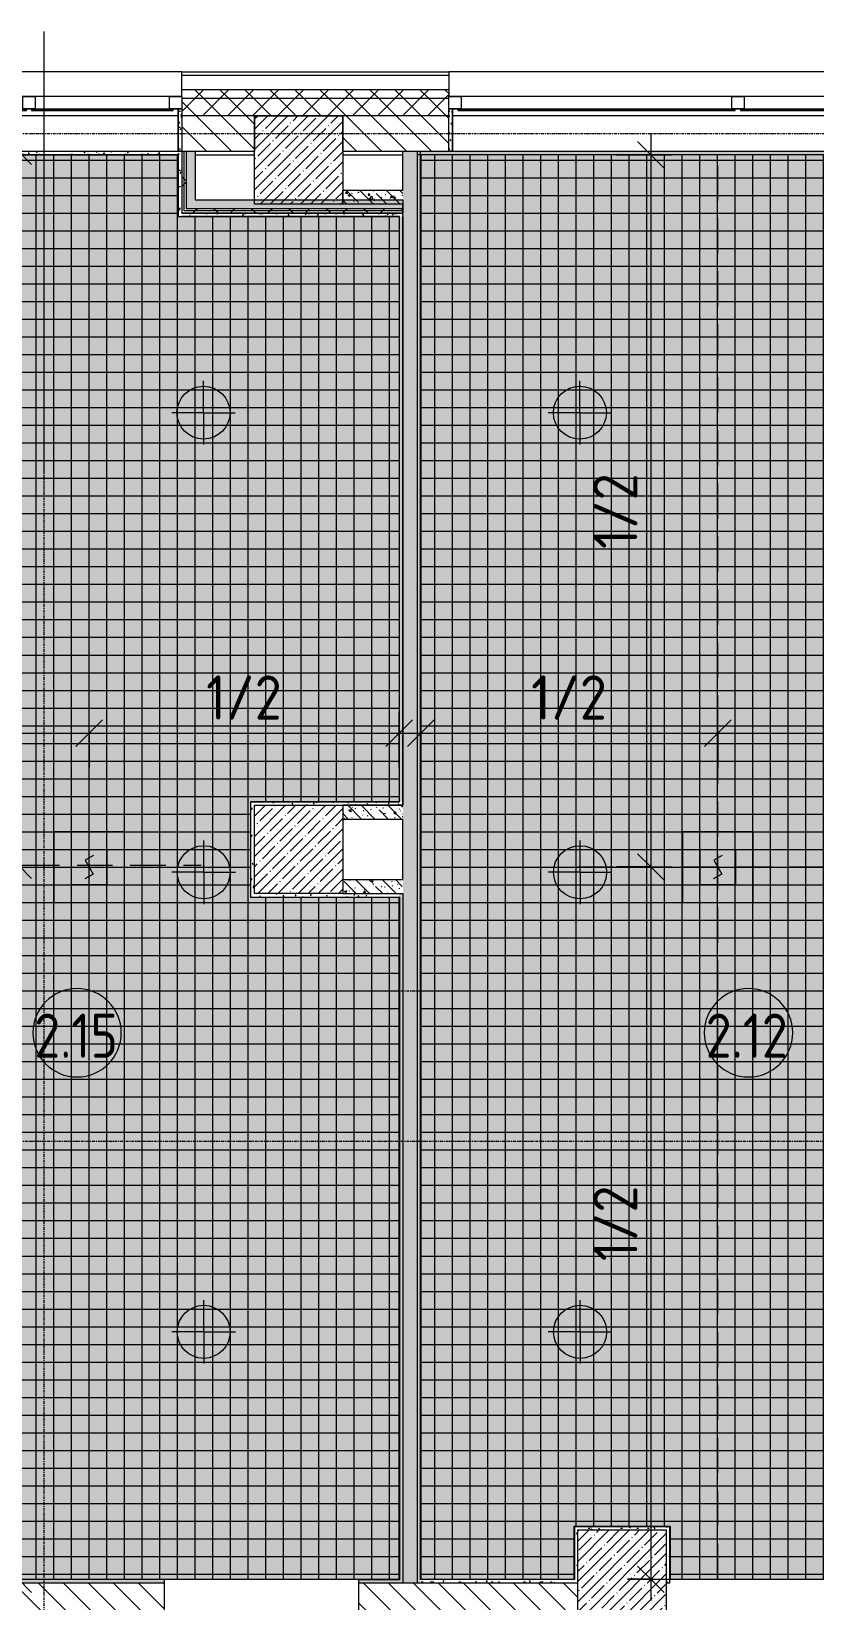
# Model space of a CAD drawing. Header units: millimetres. Extents: x 34897 to 231692, y -8553 to 29000.
# Drawn here: x 75488 to 79919, y 18701 to 27578 of the extents above; entities that cross this region are included whole.
import ezdxf

# ---------------------------------------------------------------- set-up
doc = ezdxf.new("R2010")
doc.units = ezdxf.units.MM
doc.linetypes.add('ADSK_Штрих_ш2 п1', pattern=[300, 200, -100])
doc.linetypes.add('Осевая', pattern=[31.75, 6.35, -4.7625, 15.875, -4.7625])
for name, color, linetype, lineweight in [('A-ANNO-DIMS', 7, 'Continuous', 9), ('A-ANNO-DIMS-100', 7, 'Continuous', 9), ('A-AREA-IDEN', 7, 'Continuous', 9), ('A-CLNG-PATT', 7, 'Continuous', 9), ('A-DETL', 7, 'Continuous', 9), ('A-DETL-1', 7, 'ADSK_Штрих_ш2 п1', 9), ('A-GLAZ', 7, 'Continuous', 9), ('A-GLAZ-1', 7, 'Continuous', 13), ('A-WALL', 7, 'Continuous', 9), ('I-WALL', 7, 'Continuous', 9), ('S-COLS', 7, 'Continuous', 9), ('Оси', 7, 'Continuous', 9), ('Оси-2', 7, 'Осевая', 9)]:
    doc.layers.add(name, color=color, linetype=linetype, lineweight=lineweight)
for name, color, linetype, lineweight, true_color in [('A-ANNO-NOTE', 1, 'Continuous', 9, 0xff0000), ('A-CLNG-1', 7, 'Continuous', 9, 0xeaeaea), ('A-WALL-1', 7, 'Continuous', 9, 0x3c3c3c), ('A-WALL-2', 7, 'Continuous', 9, 0x535353), ('A-WALL-FNSH-1', 7, 'Continuous', 9, 0x3c3c3c), ('I-WALL-1', 7, 'Continuous', 9, 0x535353), ('S-COLS-1', 9, 'Continuous', 9, 0x808080), ('S-COLS-2', 7, 'Continuous', 9, 0x3c3c3c)]:
    doc.layers.add(name, color=color, linetype=linetype, lineweight=lineweight, true_color=true_color)
doc.layers.add('A-CLNG-PATT-1', color=7, linetype='Continuous', lineweight=9, transparency=1)
doc.styles.add('GOST Common', font='GOST_Common.ttf', dxfattribs={"width": 0.9, "height": 250})
doc.styles.add('ISOCPEUR', font='isocpeur.ttf', dxfattribs={"width": 0.9, "height": 250})
doc.dimstyles.new('ISO-2_5_0_9К_БОЛЬШОЙ', dxfattribs={"dimscale": 304.8, "dimtxt": 248.995294, "dimasz": 0.492126, "dimexe": 0.393701, "dimexo": 0.984252, "dimgap": 0, "dimtad": 1, "dimdec": 0, "dimrnd": 10, "dimzin": 0, "dimdsep": 46, "dimtxsty": 'ISOCPEUR', "dimblk1": 'OBLIQUE', "dimblk2": 'OBLIQUE', "dimsah": 1, "dimcen": 0.09, "dimdle": 0.393701, "dimazin": 0, "dimtfac": 1, "dimtdec": 4, "dimtix": 1, "dimtmove": 0, "dimatfit": 3, "dimfxl": 1, "dimtvp": 1, "dimtolj": 1, "dimtzin": 0, "dimarcsym": 2})
pattern_1 = [(135, (0, 0), (-70.71068, -70.71068), [])]
pattern_2 = [(135, (0, 0), (-75.43415, -75.43415), [106.68, -17.78, 3.556, -17.78]), (135, (0, 75.39), (-75.43415, -75.43415), []), (50, (0, 0), (127.52922, -11.15758), [13.335, -146.685]), (355, (0, 0), (-24.66966, 133.74002), [10.668, -117.348]), (100.451, (10.63, -0.93), (102.85973, 122.58178), [11.333, -124.663]), (46.184, (0, 35.56), (189.75516, -29.43036), [20.002, -220.027]), (96.636, (15.81, 33.1), (166.1822, 173.1996), [17, -186.995]), (351.184, (0, 35.56), (166.18393, 173.19757), [16.002, -176.022]), (21, (17.78, 26.67), (106.13027, -71.58603), [13.335, -146.685]), (326, (17.78, 26.67), (43.26188, 128.93175), [10.668, -117.348]), (71.451, (26.62, 20.7), (149.39198, 57.34505), [11.333, -124.663]), (37.5, (0, 0), (2.162228, 59.188357), [3.353, -112.573, 3.353, -115.773, -117.792]), (37.5, (0, 0), (2.162228, 59.188357), [-235.052, 3.353, -114.44]), (7.5, (0, 0), (46.773857, 70.12615), [3.353, -64.567, 3.353, -109.906, -44.894]), (7.5, (0, 0), (46.773857, 70.12615), [-181.178, 3.353, -41.542]), (327.5, (-39.65, 0), (94.91367, -4.010093), [3.353, -41.097, 3.353, -135.331, -184.023]), (327.5, (-39.65, 0), (94.91367, -4.010093), [-183.134, 3.353, -180.67]), (317.5, (-57.43, 0), (103.69057, 17.79882), [3.353, -54.432, 3.353, -88.748, -130.683]), (317.5, (-57.43, 0), (103.69057, 17.79882), [-149.885, 3.353, -127.33])]
pattern_3 = [(45, (0, 0), (-70.71068, 70.71068), []), (135, (0, 0), (-70.71068, -70.71068), [])]
pattern_4 = [(0, (0, 0), (121.92, 30.48), [10.058, -81.382, 10.058, -81.382, -487.68]), (0, (0, 0), (121.92, 30.48), [-182.88, 10.058, -172.822, 10.058, -81.382, -213.36]), (0, (0, 0), (121.92, 30.48), [-457.2, 10.058, -50.902, 10.058, -142.342]), (120, (45.72, 15.24), (-87.356454, 90.345817), [10.058, -81.382, 10.058, -81.382, -487.68]), (120, (45.72, 15.24), (-87.356454, 90.345817), [-182.88, 10.058, -172.822, 10.058, -81.382, -213.36]), (120, (45.72, 15.24), (-87.356454, 90.345817), [-457.2, 10.058, -50.902, 10.058, -142.342]), (240, (60.96, 76.2), (-34.563546, -120.825817), [10.058, -81.382, 10.058, -81.382, -487.68]), (240, (60.96, 76.2), (-34.563546, -120.825817), [-182.88, 10.058, -172.822, 10.058, -81.382, -213.36]), (240, (60.96, 76.2), (-34.563546, -120.825817), [-457.2, 10.058, -50.902, 10.058, -142.342])]
pattern_5 = [(45, (0, 0), (-106.06602, 106.06602), []), (135, (0, 0), (-106.06602, -106.06602), [])]

# ---------------------------------------------------------------- blocks, each defined once
blk = doc.blocks.new('BSC_Колонна _Прямоугольная - 500х500-V21-Сводный план потолков 2 этажа в осях 12-23')
at = {"layer": 'S-COLS-1'}
h = blk.add_hatch(dxfattribs=at)
h.set_pattern_fill('FP_31', color=256, style=0, pattern_type=2)
h.set_pattern_definition([(45, (-77000, -22950), (-57.02463, 57.02463), []), (45, (-76942.975, -22950), (-57.02463, 57.02463), [100.806, -20.161, 3.353, -16.808])])
h.paths.add_polyline_path([(-250, -250), (250, -250), (250, 250), (-250, 250)])
at = {"layer": 'S-COLS-2'}
for p, q in [((-250, 250), (250, 250)), ((-250, -250), (-250, 250)), ((250, 250), (250, -250)), ((250, -250), (-250, -250))]:
    blk.add_line(p, q, dxfattribs=at)
blk = doc.blocks.new('120_Окно_СКБ_2Ст - 120_Окно_СКБ_2Ст 2500х2500 _мал створка справа_-23206729-Сводный план потолков 2 этажа в осях 12-23')
at = {"layer": 'A-GLAZ'}
for p, q in [((1250, -5), (-1250, -5)), ((-1250, -75), (1250, -75))]:
    blk.add_line(p, q, dxfattribs=at)
at = {"layer": 'A-GLAZ-1'}
for p, q in [((-1250, -75), (-1250, -5)), ((-1250, -5), (-1180, -5)), ((-1180, -75), (-1250, -75)), ((-1200, -75), (-1200, -85)), ((-1200, -85), (370, -85)), ((370, -85), (-1200, -85)), ((-1180, -5), (-1180, -75)), ((-1130, -85), (-1130, -75)), ((300, -85), (300, -75)), ((350, -75), (350, -5)), ((350, -5), (420, -5)), ((420, -75), (350, -75)), ((370, -85), (370, -75)), ((400, -75), (400, -85)), ((400, -85), (1200, -85)), ((1200, -85), (400, -85)), ((420, -5), (420, -75)), ((470, -85), (470, -75)), ((1130, -85), (1130, -75)), ((1180, -75), (1180, -5)), ((1180, -5), (1250, -5)), ((1250, -75), (1180, -75)), ((1200, -85), (1200, -75)), ((1250, -5), (1250, -75))]:
    blk.add_line(p, q, dxfattribs=at)
blk = doc.blocks.new('120_Окно_СКБ_2Ст - 120_Окно_СКБ_2Ст 2100х2400 _мал створка справа_-19092174-Сводный план потолков 2 этажа в осях 12-23')
at = {"layer": 'A-GLAZ'}
for p, q in [((1050, -5), (-1050, -5)), ((-1050, -75), (1050, -75))]:
    blk.add_line(p, q, dxfattribs=at)
at = {"layer": 'A-GLAZ-1'}
for p, q in [((-1050, -75), (-1050, -5)), ((-1050, -5), (-980, -5)), ((-980, -75), (-1050, -75)), ((-1000, -75), (-1000, -85)), ((-1000, -85), (170, -85)), ((170, -85), (-1000, -85)), ((-980, -5), (-980, -75)), ((-930, -85), (-930, -75)), ((100, -85), (100, -75)), ((150, -75), (150, -5)), ((150, -5), (220, -5)), ((220, -75), (150, -75)), ((170, -85), (170, -75)), ((200, -75), (200, -85)), ((200, -85), (1000, -85)), ((1000, -85), (200, -85)), ((220, -5), (220, -75)), ((270, -85), (270, -75)), ((930, -85), (930, -75)), ((980, -75), (980, -5)), ((980, -5), (1050, -5)), ((1050, -75), (980, -75)), ((1000, -85), (1000, -75)), ((1050, -5), (1050, -75))]:
    blk.add_line(p, q, dxfattribs=at)
blk = doc.blocks.new('BSC_Колонна _Прямоугольная - 500х500-V32-Сводный план потолков 2 этажа в осях 12-23')
at = {"layer": 'S-COLS-1'}
h = blk.add_hatch(dxfattribs=at)
h.set_pattern_fill('FP_41', color=256, style=0, pattern_type=2)
h.set_pattern_definition([(45, (-78830, -18850), (-57.02463, 57.02463), []), (45, (-78772.975, -18850), (-57.02463, 57.02463), [100.806, -20.161, 3.353, -16.808])])
h.paths.add_polyline_path([(-250, -250), (250, -250), (250, 250), (-250, 250), (-250, -49.4)])
at = {"layer": 'S-COLS-2'}
for p, q in [((-250, 250), (250, 250)), ((-250, -250), (-250, 250)), ((250, 250), (250, -250)), ((250, -250), (-250, -250))]:
    blk.add_line(p, q, dxfattribs=at)
blk = doc.blocks.new('Марка_Помещения - Номер-25198446-Сводный план потолков 2 этажа в осях 12-23')
at = {"layer": 'A-AREA-IDEN'}
for start, end in [(360, 180), (180, 360)]:
    blk.add_arc((0, 0), 2.5, start, end, dxfattribs=at)
blk = doc.blocks.new('DIMBLOCK97-Сводный план потолков 2 этажа в осях 12-23')
at = {"layer": 'A-ANNO-DIMS-100'}
for p, q in [((74060, 23413.9), (74060, 23727.9)), ((75815, 23413.9), (75815, 23727.9)), ((73940, 23607.9), (75815, 23607.9)), ((74060, 23607.9), (74060, 23413.9)), ((75815, 23607.9), (75815, 23413.9))]:
    blk.add_line(p, q, dxfattribs=at)
at = {"layer": 'A-ANNO-DIMS-100', "lineweight": 20}
for p, q in [((74060, 23607.9), (74135, 23682.9)), ((75815, 23607.9), (75890, 23682.9)), ((74060, 23607.9), (73985, 23532.9)), ((75815, 23607.9), (75740, 23532.9))]:
    blk.add_line(p, q, dxfattribs=at)
at = {"layer": 'A-ANNO-DIMS-100', "color": 0, "insert": (74722, 23934.5), "char_height": 250, "width": 517.144, "attachment_point": 1, "line_spacing_factor": 1.149209, "style": 'ISOCPEUR'}
blk.add_mtext('1/2', dxfattribs=at)
blk = doc.blocks.new('_Oblique')
at = {"color": 0, "linetype": 'ByBlock', "lineweight": -2}
blk.add_line((-0.5, -0.5), (0.5, 0.5), dxfattribs=at)
blk = doc.blocks.new('DIMBLOCK98-Сводный план потолков 2 этажа в осях 12-23')
at = {"layer": 'A-ANNO-DIMS-100'}
for p, q in [((75815, 23413.9), (75815, 23727.9)), ((77569, 23413.9), (77569, 23727.9)), ((75815, 23607.9), (77689, 23607.9)), ((75815, 23607.9), (75815, 23413.9)), ((77569, 23607.9), (77569, 23413.9))]:
    blk.add_line(p, q, dxfattribs=at)
at = {"layer": 'A-ANNO-DIMS-100', "lineweight": 20}
for p, q in [((75815, 23607.9), (75890, 23682.9)), ((77569, 23607.9), (77644, 23682.9)), ((75815, 23607.9), (75740, 23532.9)), ((77569, 23607.9), (77494, 23532.9))]:
    blk.add_line(p, q, dxfattribs=at)
at = {"layer": 'A-ANNO-DIMS-100', "color": 0, "insert": (76476.5, 23934.5), "char_height": 250, "width": 517.144, "attachment_point": 1, "line_spacing_factor": 1.149209, "style": 'ISOCPEUR'}
blk.add_mtext('1/2', dxfattribs=at)
blk = doc.blocks.new('DIMBLOCK99-Сводный план потолков 2 этажа в осях 12-23')
at = {"layer": 'A-ANNO-DIMS-100'}
for p, q in [((75414.9, 27020), (75414.9, 22861)), ((75221, 26900), (75534.9, 26900)), ((75414.9, 26900), (75221, 26900)), ((75221, 22861), (75534.9, 22861)), ((75414.9, 22861), (75221, 22861))]:
    blk.add_line(p, q, dxfattribs=at)
at = {"layer": 'A-ANNO-DIMS-100', "lineweight": 20}
for p, q in [((75414.9, 26900), (75339.9, 26975)), ((75414.9, 26900), (75489.9, 26825)), ((75414.9, 22861), (75339.9, 22936)), ((75414.9, 22861), (75489.9, 22786))]:
    blk.add_line(p, q, dxfattribs=at)
at = {"layer": 'A-ANNO-DIMS-100', "color": 0, "insert": (75088.3, 24665), "char_height": 250, "width": 517.144, "attachment_point": 1, "rotation": 90, "line_spacing_factor": 1.149209, "style": 'ISOCPEUR'}
blk.add_mtext('1/2', dxfattribs=at)
blk = doc.blocks.new('DIMBLOCK100-Сводный план потолков 2 этажа в осях 12-23')
at = {"layer": 'A-ANNO-DIMS-100', "lineweight": 20}
for p, q in [((75414.9, 22861), (75339.9, 22936)), ((75414.9, 22861), (75489.9, 22786)), ((75414.9, 18821), (75339.9, 18896)), ((75414.9, 18821), (75489.9, 18746))]:
    blk.add_line(p, q, dxfattribs=at)
at = {"layer": 'A-ANNO-DIMS-100'}
for p, q in [((75221, 22861), (75534.9, 22861)), ((75414.9, 22861), (75221, 22861)), ((75414.9, 22861), (75414.9, 18701)), ((75221, 18821), (75534.9, 18821)), ((75414.9, 18821), (75221, 18821))]:
    blk.add_line(p, q, dxfattribs=at)
at = {"layer": 'A-ANNO-DIMS-100', "color": 0, "insert": (75088.3, 20625.5), "char_height": 250, "width": 517.144, "attachment_point": 1, "rotation": 90, "line_spacing_factor": 1.149209, "style": 'ISOCPEUR'}
blk.add_mtext('1/2', dxfattribs=at)
blk = doc.blocks.new('DIMBLOCK101-Сводный план потолков 2 этажа в осях 12-23')
at = {"layer": 'A-ANNO-DIMS-100'}
for p, q in [((77691, 23413.9), (77691, 23727.9)), ((79371, 23413.9), (79371, 23727.9)), ((77571, 23607.9), (79371, 23607.9)), ((77691, 23607.9), (77691, 23413.9)), ((79371, 23607.9), (79371, 23413.9))]:
    blk.add_line(p, q, dxfattribs=at)
at = {"layer": 'A-ANNO-DIMS-100', "lineweight": 20}
for p, q in [((77691, 23607.9), (77766, 23682.9)), ((79371, 23607.9), (79446, 23682.9)), ((77691, 23607.9), (77616, 23532.9)), ((79371, 23607.9), (79296, 23532.9))]:
    blk.add_line(p, q, dxfattribs=at)
at = {"layer": 'A-ANNO-DIMS-100', "color": 0, "insert": (78315.5, 23934.5), "char_height": 250, "width": 517.144, "attachment_point": 1, "line_spacing_factor": 1.149209, "style": 'ISOCPEUR'}
blk.add_mtext('1/2', dxfattribs=at)
blk = doc.blocks.new('DIMBLOCK102-Сводный план потолков 2 этажа в осях 12-23')
at = {"layer": 'A-ANNO-DIMS-100'}
for p, q in [((79371, 23413.9), (79371, 23727.9)), ((81049, 23413.9), (81049, 23727.9)), ((79371, 23607.9), (81169, 23607.9)), ((79371, 23607.9), (79371, 23413.9)), ((81049, 23607.9), (81049, 23413.9))]:
    blk.add_line(p, q, dxfattribs=at)
at = {"layer": 'A-ANNO-DIMS-100', "lineweight": 20}
for p, q in [((79371, 23607.9), (79446, 23682.9)), ((81049, 23607.9), (81124, 23682.9)), ((79371, 23607.9), (79296, 23532.9)), ((81049, 23607.9), (80974, 23532.9))]:
    blk.add_line(p, q, dxfattribs=at)
at = {"layer": 'A-ANNO-DIMS-100', "color": 0, "insert": (79994.5, 23934.5), "char_height": 250, "width": 517.144, "attachment_point": 1, "line_spacing_factor": 1.149209, "style": 'ISOCPEUR'}
blk.add_mtext('1/2', dxfattribs=at)
blk = doc.blocks.new('DIMBLOCK103-Сводный план потолков 2 этажа в осях 12-23')
at = {"layer": 'A-ANNO-DIMS-100'}
for p, q in [((78992.8, 27000), (78992.8, 22851)), ((78798.9, 26880), (79112.8, 26880)), ((78992.8, 26880), (78798.9, 26880)), ((78798.9, 22851), (79112.8, 22851)), ((78992.8, 22851), (78798.9, 22851))]:
    blk.add_line(p, q, dxfattribs=at)
at = {"layer": 'A-ANNO-DIMS-100', "lineweight": 20}
for p, q in [((78992.8, 26880), (78917.8, 26955)), ((78992.8, 26880), (79067.8, 26805)), ((78992.8, 22851), (78917.8, 22926)), ((78992.8, 22851), (79067.8, 22776))]:
    blk.add_line(p, q, dxfattribs=at)
at = {"layer": 'A-ANNO-DIMS-100', "color": 0, "insert": (78666.2, 24650), "char_height": 250, "width": 517.144, "attachment_point": 1, "rotation": 90, "line_spacing_factor": 1.149209, "style": 'ISOCPEUR'}
blk.add_mtext('1/2', dxfattribs=at)
blk = doc.blocks.new('DIMBLOCK104-Сводный план потолков 2 этажа в осях 12-23')
at = {"layer": 'A-ANNO-DIMS-100', "lineweight": 20}
for p, q in [((78992.8, 22851), (78917.8, 22926)), ((78992.8, 22851), (79067.8, 22776)), ((78992.8, 18821), (78917.8, 18896)), ((78992.8, 18821), (79067.8, 18746))]:
    blk.add_line(p, q, dxfattribs=at)
at = {"layer": 'A-ANNO-DIMS-100'}
for p, q in [((78798.9, 22851), (79112.8, 22851)), ((78992.8, 22851), (78798.9, 22851)), ((78992.8, 22851), (78992.8, 18701)), ((78860, 18821), (79112.8, 18821)), ((78992.8, 18821), (78860, 18821))]:
    blk.add_line(p, q, dxfattribs=at)
at = {"layer": 'A-ANNO-DIMS-100', "color": 0, "insert": (78666.2, 20620.5), "char_height": 250, "width": 517.144, "attachment_point": 1, "rotation": 90, "line_spacing_factor": 1.149209, "style": 'ISOCPEUR'}
blk.add_mtext('1/2', dxfattribs=at)

msp = doc.modelspace()

# ---------------------------------------------------------------- hatches: boundary and pattern name
at = {"layer": 'A-CLNG-PATT'}
h = msp.add_hatch(dxfattribs=at)
h.set_pattern_fill('FP_65', color=256, style=0, pattern_type=2)
h.set_pattern_definition([(90, (75815, 22850), (100, -6e-15), []), (0, (75815, 22850), (0, -100), [])])
h.paths.add_polyline_path([(77569, 18821), (77569, 22679), (76729, 22679), (76729, 23221), (77569, 23221), (77569, 26530), (76320, 26530), (76320, 26879), (74061, 26879), (74061, 18821), (76077.1, 18821)])
h = msp.add_hatch(dxfattribs=at)
h.set_pattern_fill('FP_64', color=256, style=0, pattern_type=2)
h.set_pattern_definition([(90, (79370, 22850), (100, -6e-15), []), (0, (79370, 22850), (0, -100), [])])
h.paths.add_polyline_path([(81049, 18821), (81049, 22679), (80629, 22679), (80629, 23221), (81049, 23221), (81049, 26579), (80629, 26579), (80629, 26879), (77691, 26879), (77691, 18821), (78559, 18821), (78559, 19121), (79101, 19121), (79101, 18821), (80441.2, 18821)])
at = {"layer": 'A-CLNG-PATT-1'}
for points in [[(77569, 18821), (77569, 22679), (76729, 22679), (76729, 23221), (77569, 23221), (77569, 26530), (76320, 26530), (76320, 26879), (74061, 26879), (74061, 18821), (76077.1, 18821)], [(81049, 18821), (81049, 22679), (80629, 22679), (80629, 23221), (81049, 23221), (81049, 26579), (80629, 26579), (80629, 26879), (77691, 26879), (77691, 18821), (78559, 18821), (78559, 19121), (79101, 19121), (79101, 18821), (80441.2, 18821)]]:
    msp.add_hatch(color=256, dxfattribs=at).paths.add_polyline_path(points)
at = {"layer": 'A-WALL'}
h = msp.add_hatch(dxfattribs=at)
h.set_pattern_fill('FP_21', color=256, style=0, pattern_type=2)
h.set_pattern_definition(pattern_3)
h.paths.add_polyline_path([(84500.7, 27200), (84500.7, 27250), (80350, 27250), (80350, 27200), (84078, 27200)])
h.paths.add_polyline_path([(77531.8, 27200), (77850, 27200), (77850, 27250), (76340, 27250), (76340, 27200)])
h.paths.add_polyline_path([(74240, 27200), (74240, 27250), (68860, 27250), (68860, 27200), (73895, 27200)])
h.paths.add_polyline_path([(67960, 27200), (67960, 27250), (66160, 27250), (66160, 27200), (67348.8, 27200)])
h.paths.add_polyline_path([(65260, 27200), (65260, 27250), (64180, 27250), (64180, 27200), (64464.8, 27200)])
h.paths.add_polyline_path([(61040, 27200), (61040, 27250), (59860, 27250), (59860, 27200), (60802.6, 27200)])
h.paths.add_polyline_path([(57160, 27200), (57160, 27250), (55909.9, 27250), (55909.9, 27200)])
h.paths.add_polyline_path([(55009.9, 27200), (55009.9, 27250), (53860.2, 27250), (53860.2, 27200), (54256.4, 27200)])
h.paths.add_polyline_path([(50760.2, 27200), (50760.2, 27250), (49660.3, 27250), (49660.3, 27200), (49892.3, 27200)])
h.paths.add_polyline_path([(48760.3, 27200), (48760.3, 27250), (47507, 27250), (47507, 27200), (48437.6, 27200)])
h.paths.add_polyline_path([(44407, 27200), (44407, 27250), (42010, 27250), (42010, 27200), (44073.5, 27200)])
h = msp.add_hatch(dxfattribs=at)
h.set_pattern_fill('FP_21', color=256, style=0, pattern_type=2)
h.set_pattern_definition(pattern_3)
h.paths.add_polyline_path([(84500.7, 27100), (84500.7, 27200), (80350, 27200), (80350, 27100), (84200, 27100)])
h.paths.add_polyline_path([(76750, 27100), (77850, 27100), (77850, 27200), (76340, 27200), (76340, 27100)])
h.paths.add_polyline_path([(74040, 27100), (74240, 27100), (74240, 27200), (68860, 27200), (68860, 27100), (73895, 27100)])
h.paths.add_polyline_path([(67348.8, 27100), (67960, 27100), (67960, 27200), (66160, 27200), (66160, 27100), (66760, 27100)])
h.paths.add_polyline_path([(64439.4, 27100), (65260, 27100), (65260, 27200), (64180, 27200), (64180, 27100)])
h.paths.add_polyline_path([(61040, 27100), (61040, 27200), (59860, 27200), (59860, 27100), (60802.6, 27100)])
h.paths.add_polyline_path([(57160, 27100), (57160, 27200), (55909.9, 27200), (55909.9, 27100)])
h.paths.add_polyline_path([(55009.9, 27100), (55009.9, 27200), (53860.2, 27200), (53860.2, 27100), (54256.4, 27100)])
h.paths.add_polyline_path([(49892.3, 27100), (50760.2, 27100), (50760.2, 27200), (49660.3, 27200), (49660.3, 27100)])
h.paths.add_polyline_path([(48760.3, 27100), (48760.3, 27200), (47507, 27200), (47507, 27100), (48437.6, 27100)])
h.paths.add_polyline_path([(44407, 27100), (44407, 27200), (42060, 27200), (42060, 27100), (44073.5, 27100)])
at = {"layer": 'I-WALL'}
h = msp.add_hatch(dxfattribs=at)
h.set_pattern_fill('FP_19', color=256, style=0, pattern_type=2)
h.set_pattern_definition(pattern_1)
h.paths.add_polyline_path([(84100.7, 26900), (84200, 26900), (84200, 27100), (81150, 27100), (81150, 26900), (84080.7, 26900)])
h.paths.add_polyline_path([(80629, 26900), (80650, 26900), (80650, 27100), (80350, 27100), (80350, 26900), (80441.2, 26900)])
h.paths.add_polyline_path([(77531.8, 26900), (77850, 26900), (77850, 27100), (77250, 27100), (77250, 26900)])
h.paths.add_polyline_path([(76340, 26900), (76750, 26900), (76750, 27100), (76340, 27100)])
h.paths.add_polyline_path([(74240, 26900), (74240, 27100), (74040, 27100), (74040, 26900)])
h.paths.add_polyline_path([(73520, 26900), (73540, 26900), (73540, 27100), (70810, 27100), (70810, 26900), (73509, 26900)])
h.paths.add_polyline_path([(70258.2, 26900), (70310, 26900), (70310, 27100), (68860, 27100), (68860, 26900)])
h.paths.add_polyline_path([(67348.8, 26900), (67960, 26900), (67960, 27100), (66760, 27100), (66760, 26900), (66789, 26900)])
h.paths.add_polyline_path([(64160, 26900), (65260, 26900), (65260, 27100), (64160, 27100)])
h.paths.add_polyline_path([(60780, 26900), (61060, 26900), (61060, 27100), (59860, 27100), (59860, 26900), (60755.2, 26900)])
h.paths.add_polyline_path([(57160, 26900), (57160, 27100), (55909.9, 27100), (55909.9, 26900)])
h.paths.add_polyline_path([(54780, 26900), (55009.9, 26900), (55009.9, 27100), (53860.2, 27100), (53860.2, 26900), (54256.4, 26900)])
h.paths.add_polyline_path([(50760.2, 26900), (50760.2, 27100), (50364.8, 27100), (50364.8, 26900)])
h = msp.add_hatch(dxfattribs=at)
h.set_pattern_fill('FP_46', color=256, style=0, pattern_type=2)
h.set_pattern_definition(pattern_4)
h.paths.add_polyline_path([(76340, 26900), (76340, 27140), (76320, 27140), (76320, 26900)])
h = msp.add_hatch(dxfattribs=at)
h.set_pattern_fill('FP_46', color=256, style=0, pattern_type=2)
h.set_pattern_definition(pattern_4)
h.paths.add_polyline_path([(77870, 26900), (77870, 27140), (77850, 27140), (77850, 26900)])
h = msp.add_hatch(dxfattribs=at)
h.set_pattern_fill('FP_46', color=256, style=0, pattern_type=2)
h.set_pattern_definition(pattern_4)
h.paths.add_polyline_path([(76320, 26880), (76340, 26880), (76340, 26900), (74040, 26900), (74040, 26880), (76077.1, 26880)])
h = msp.add_hatch(dxfattribs=at)
h.set_pattern_fill('FP_56', color=256, style=0, pattern_type=2)
h.set_pattern_definition(pattern_5)
h.paths.add_polyline_path([(76352.5, 26562.5), (76352.5, 26900), (76340, 26900), (76340, 26562.5)])
h = msp.add_hatch(dxfattribs=at)
h.set_pattern_fill('FP_56', color=256, style=0, pattern_type=2)
h.set_pattern_definition(pattern_5)
h.paths.add_polyline_path([(76352.5, 26575), (76365, 26575), (76365, 26900), (76352.5, 26900), (76352.5, 26625)])
for points in [[(76415, 26625), (76415, 26900), (76365, 26900), (76365, 26625)], [(77531.8, 26575), (77590, 26575), (77590, 26625), (76365, 26625), (76365, 26575)]]:
    msp.add_hatch(color=256, dxfattribs=at).paths.add_polyline_path(points)
h = msp.add_hatch(dxfattribs=at)
h.set_pattern_fill('FP_25', color=256, style=0, pattern_type=2)
h.set_pattern_definition(pattern_2)
h.paths.add_polyline_path([(77590, 18800), (77670, 18800.6), (77670, 26900), (77590, 26900), (77590, 18800.6)])
h = msp.add_hatch(dxfattribs=at)
h.set_pattern_fill('FP_46', color=256, style=0, pattern_type=2)
h.set_pattern_definition(pattern_4)
h.paths.add_polyline_path([(80630, 26880), (80630, 26900), (77670, 26900), (77670, 26880), (80441.2, 26880)])
h = msp.add_hatch(dxfattribs=at)
h.set_pattern_fill('FP_46', color=256, style=0, pattern_type=2)
h.set_pattern_definition(pattern_4)
h.paths.add_polyline_path([(77690, 18800), (77690, 26900), (77670, 26900), (77670, 18800)])
h = msp.add_hatch(dxfattribs=at)
h.set_pattern_fill('FP_46', color=256, style=0, pattern_type=2)
h.set_pattern_definition(pattern_4)
h.paths.add_polyline_path([(76320, 26530), (76340, 26530), (76340, 26880), (76320, 26880), (76320, 26711.1)])
h = msp.add_hatch(dxfattribs=at)
h.set_pattern_fill('FP_25', color=256, style=0, pattern_type=2)
h.set_pattern_definition(pattern_2)
h.paths.add_polyline_path([(77250, 26600), (77590, 26600), (77590, 26680), (77250, 26680)])
h = msp.add_hatch(dxfattribs=at)
h.set_pattern_fill('FP_56', color=256, style=0, pattern_type=2)
h.set_pattern_definition(pattern_5)
h.paths.add_polyline_path([(77531.8, 26550), (77590, 26550), (77590, 26562.5), (76340, 26562.5), (76340, 26550)])
h = msp.add_hatch(dxfattribs=at)
h.set_pattern_fill('FP_46', color=256, style=0, pattern_type=2)
h.set_pattern_definition(pattern_4)
h.paths.add_polyline_path([(77590, 26530), (77590, 26550), (76340, 26550), (76340, 26530), (77570, 26530)])
h = msp.add_hatch(dxfattribs=at)
h.set_pattern_fill('FP_56', color=256, style=0, pattern_type=2)
h.set_pattern_definition(pattern_5)
h.paths.add_polyline_path([(77531.8, 26562.5), (77590, 26562.5), (77590, 26575), (76352.5, 26575), (76352.5, 26562.5)])
h = msp.add_hatch(dxfattribs=at)
h.set_pattern_fill('FP_46', color=256, style=0, pattern_type=2)
h.set_pattern_definition(pattern_4)
h.paths.add_polyline_path([(77590, 23220), (77590, 26530), (77570, 26529), (77570, 23220)])
h = msp.add_hatch(dxfattribs=at)
h.set_pattern_fill('FP_46', color=256, style=0, pattern_type=2)
h.set_pattern_definition(pattern_4)
h.paths.add_polyline_path([(76750, 22700), (76750, 23220), (76730, 23220), (76730, 22700)])
h = msp.add_hatch(dxfattribs=at)
h.set_pattern_fill('FP_46', color=256, style=0, pattern_type=2)
h.set_pattern_definition(pattern_4)
h.paths.add_polyline_path([(77590, 23200), (77590, 23220), (76750, 23220), (76750, 23200), (77531.8, 23200)])
h = msp.add_hatch(dxfattribs=at)
h.set_pattern_fill('FP_25', color=256, style=0, pattern_type=2)
h.set_pattern_definition(pattern_2)
h.paths.add_polyline_path([(77250, 23120), (77590, 23120), (77590, 23200), (77250, 23200)])
h = msp.add_hatch(dxfattribs=at)
h.set_pattern_fill('FP_25', color=256, style=0, pattern_type=2)
h.set_pattern_definition(pattern_2)
h.paths.add_polyline_path([(77590, 22700), (77590, 22780), (77250, 22780), (77250, 22700), (77570, 22700)])
h = msp.add_hatch(dxfattribs=at)
h.set_pattern_fill('FP_46', color=256, style=0, pattern_type=2)
h.set_pattern_definition(pattern_4)
h.paths.add_polyline_path([(77570, 22680), (77570, 22700), (76730, 22700), (76730, 22680), (77569, 22680)])
h = msp.add_hatch(dxfattribs=at)
h.set_pattern_fill('FP_46', color=256, style=0, pattern_type=2)
h.set_pattern_definition(pattern_4)
h.paths.add_polyline_path([(77590, 18820), (77590, 22700), (77570, 22700), (77570, 18820)])
h = msp.add_hatch(dxfattribs=at)
h.set_pattern_fill('FP_46', color=256, style=0, pattern_type=2)
h.set_pattern_definition(pattern_4)
h.paths.add_polyline_path([(78580, 18820), (78580, 19120), (78560, 19120), (78560, 18820)])
h = msp.add_hatch(dxfattribs=at)
h.set_pattern_fill('FP_46', color=256, style=0, pattern_type=2)
h.set_pattern_definition(pattern_4)
h.paths.add_polyline_path([(79100, 19100), (79100, 19120), (78580, 19120), (78580, 19100), (79080, 19100)])
h = msp.add_hatch(dxfattribs=at)
h.set_pattern_fill('FP_46', color=256, style=0, pattern_type=2)
h.set_pattern_definition(pattern_4)
h.paths.add_polyline_path([(79080, 18800), (79100, 18800.6), (79100, 19100), (79080, 19100), (79080, 18800.6)])
h = msp.add_hatch(dxfattribs=at)
h.set_pattern_fill('FP_19', color=256, style=0, pattern_type=2)
h.set_pattern_definition(pattern_1)
h.paths.add_polyline_path([(84078, 18600), (84200, 18600), (84200, 18800), (80180, 18800), (80180, 18600), (83350.6, 18600)])
h.paths.add_polyline_path([(78580, 18600), (78580, 18800), (77340, 18800), (77340, 18600)])
h.paths.add_polyline_path([(76077.1, 18600), (76240, 18600), (76240, 18800), (74040, 18800), (74040, 18600)])
h.paths.add_polyline_path([(73540, 18600), (73540, 18800), (66760, 18800), (66760, 18600), (73167.7, 18600)])
h = msp.add_hatch(dxfattribs=at)
h.set_pattern_fill('FP_46', color=256, style=0, pattern_type=2)
h.set_pattern_definition(pattern_4)
h.paths.add_polyline_path([(77340, 18800), (77590, 18800.6), (77590, 18820), (77340, 18820), (77340, 18800.6)])
h.paths.add_polyline_path([(76240, 18800), (76240, 18820), (74060, 18820), (74060, 18800), (76077.1, 18800)])
h = msp.add_hatch(dxfattribs=at)
h.set_pattern_fill('FP_46', color=256, style=0, pattern_type=2)
h.set_pattern_definition(pattern_4)
h.paths.add_polyline_path([(78580, 18800), (78580, 18820), (77690, 18820), (77690, 18800)])
at = {"layer": 'S-COLS-1'}
h = msp.add_hatch(dxfattribs=at)
h.set_pattern_fill('FP_17', color=256, style=0, pattern_type=2)
h.set_pattern_definition([(45, (0, 0), (-57.02463, 57.02463), []), (45, (57.025, 0), (-57.02463, 57.02463), [100.806, -20.161, 3.353, -16.808])])
h.paths.add_polyline_path([(76750, 26600), (77250, 26600), (77250, 27100), (76750, 27100), (76750, 26711.1)])

# ---------------------------------------------------------------- linework, layer by layer
at = {"layer": 'A-ANNO-NOTE'}
for p, q in [((76462, 25421), (76462, 25601)), ((78591, 25421), (78591, 25601)), ((76462, 25421), (76282, 25421)), ((76462, 25421), (76642, 25421)), ((76462, 25421), (76462, 25241)), ((78591, 25421), (78411, 25421)), ((78591, 25421), (78771, 25421)), ((78591, 25421), (78591, 25241)), ((76463, 22821), (76463, 23001)), ((78592, 22821), (78592, 23001)), ((76463, 22821), (76283, 22821)), ((76463, 22821), (76643, 22821)), ((76463, 22821), (76463, 22641)), ((78592, 22821), (78412, 22821)), ((78592, 22821), (78772, 22821)), ((78592, 22821), (78592, 22641)), ((76463, 20221), (76463, 20401)), ((78592, 20221), (78592, 20401)), ((76463, 20221), (76283, 20221)), ((76463, 20221), (76643, 20221)), ((76463, 20221), (76463, 20041)), ((78592, 20221), (78412, 20221)), ((78592, 20221), (78772, 20221)), ((78592, 20221), (78592, 20041))]:
    msp.add_line(p, q, dxfattribs=at)
for centre in [(76462, 25421), (78591, 25421), (76463, 22821), (78592, 22821), (76463, 20221), (78592, 20221)]:
    msp.add_circle(centre, 150, dxfattribs=at)
at = {"layer": 'A-CLNG-1'}
for p, q in [((77871, 27140), (77871, 26900)), ((74261, 26900), (76319, 26900)), ((77871, 26900), (80329, 26900)), ((77569, 26530), (77569, 23221)), ((79101, 19121), (79101, 18821)), ((74061, 18821), (77569, 18821)), ((79101, 18821), (81049, 18821))]:
    msp.add_line(p, q, dxfattribs=at)
at = {"layer": 'A-DETL'}
for p, q in [((75615, 23050), (75615, 22650)), ((76015, 23050), (75615, 23050)), ((76015, 22650), (76015, 23050)), ((79171, 23050), (79171, 22650)), ((79571, 23050), (79171, 23050)), ((79571, 22650), (79571, 23050)), ((75840.1, 22916.5), (75792.5, 22889)), ((79396.1, 22916.5), (79348.5, 22889)), ((75792.5, 22889), (75837.5, 22811)), ((79348.5, 22889), (79393.5, 22811)), ((75837.5, 22811), (75789.9, 22783.5)), ((79393.5, 22811), (79345.9, 22783.5)), ((75615, 22650), (76015, 22650)), ((79171, 22650), (79571, 22650))]:
    msp.add_line(p, q, dxfattribs=at)
at = {"layer": 'A-DETL-1'}
for p, q in [((75815, 18820), (75815, 26879)), ((79371, 18821), (79371, 26879)), ((75715, 22950), (75915, 22950)), ((75715, 22750), (75715, 22950)), ((75915, 22950), (75915, 22750)), ((79271, 22950), (79471, 22950)), ((79271, 22750), (79271, 22950)), ((79471, 22950), (79471, 22750)), ((74848.1, 22861), (76448.1, 22861)), ((78579.1, 22851), (80629, 22851)), ((75915, 22750), (75715, 22750)), ((79471, 22750), (79271, 22750))]:
    msp.add_line(p, q, dxfattribs=at)
at = {"layer": 'A-WALL'}
for p, q in [((76340, 27330), (77850, 27330)), ((76340, 27250), (77850, 27250)), ((76340, 27200), (77850, 27200)), ((77850, 27100), (76340, 27100)), ((76750, 27100), (76750, 26900)), ((77250, 26900), (77250, 27100)), ((76352.5, 26562.5), (76352.5, 26900)), ((76365, 26575), (76365, 26900)), ((77690, 18820), (77690, 26900)), ((77590, 26562.5), (76352.5, 26562.5)), ((77590, 26575), (76365, 26575)), ((77590, 23200), (77590, 26600)), ((77570, 26530), (76340, 26530)), ((77570, 23220), (77570, 26530)), ((77590, 26530), (77590, 23200)), ((77570, 22680), (77570, 18820)), ((77590, 22700), (77590, 18800)), ((78560, 19120), (78560, 18820)), ((79100, 18800), (79100, 19120)), ((76240, 18800), (74040, 18800)), ((76240, 18820), (74060, 18820)), ((77340, 18820), (77570, 18820)), ((78580, 18800), (77340, 18800)), ((78560, 18820), (77690, 18820))]:
    msp.add_line(p, q, dxfattribs=at)
at = {"layer": 'A-WALL-1'}
for p, q in [((76340, 27210), (76340, 27330)), ((77850, 27330), (77850, 27210)), ((76320, 26900), (76320, 27140)), ((76340, 27140), (76340, 26550)), ((77850, 26900), (77850, 27140)), ((74040, 26900), (76750, 26900)), ((76340, 26900), (76320, 26900)), ((76415, 26900), (76415, 26625)), ((77250, 26900), (80650, 26900)), ((77590, 26680), (77590, 26900)), ((77670, 26900), (77670, 18800)), ((77870, 26900), (77850, 26900)), ((77870, 26900), (77870, 26900)), ((76320, 26880), (74240, 26880)), ((76320, 26530), (76320, 26880)), ((80630, 26880), (77670, 26880)), ((77250, 26600), (77250, 26680)), ((77250, 26680), (77590, 26680)), ((76340, 26550), (77590, 26550)), ((77590, 26550), (76340, 26550)), ((76415, 26625), (77590, 26625)), ((77590, 26600), (77250, 26600)), ((77590, 26625), (77590, 26550)), ((76730, 22680), (76730, 23220)), ((76730, 23220), (77570, 23220)), ((77250, 23200), (77590, 23200)), ((77590, 23200), (77250, 23200)), ((77590, 23120), (77250, 23120)), ((77590, 22780), (77590, 23120)), ((77250, 22780), (77590, 22780)), ((77250, 22700), (77590, 22700)), ((77570, 22680), (77569, 22680)), ((78560, 19120), (79100, 19120)), ((76240, 18820), (76240, 18580)), ((77340, 18580), (77340, 18820)), ((79100, 18800), (79080, 18800))]:
    msp.add_line(p, q, dxfattribs=at)
at = {"layer": 'A-WALL-2'}
for p, q in [((76340, 27350), (74240, 27350)), ((80350, 27350), (77850, 27350))]:
    msp.add_line(p, q, dxfattribs=at)
at = {"layer": 'A-WALL-FNSH-1'}
for p, q in [((76340, 27330), (76340, 27350)), ((76340, 27350), (77850, 27350)), ((77850, 27350), (77850, 27330)), ((76319, 26900), (76319, 27140)), ((77870, 26900), (77870, 27140)), ((77871, 27140), (77871, 26900)), ((76320, 26900), (76319, 26900)), ((76319, 26529), (76319, 26879)), ((76319, 26879), (76320, 26879)), ((80629, 26879), (77691, 26879)), ((77691, 26879), (77691, 18821)), ((77569, 26529), (76319, 26529)), ((76320, 26530), (76340, 26530)), ((76729, 22679), (76729, 23221)), ((76729, 23221), (77569, 23221)), ((77569, 22679), (76729, 22679)), ((76730, 22680), (77569, 22680)), ((77569, 18821), (77569, 22679)), ((78559, 18821), (78559, 19121)), ((78559, 19121), (79101, 19121)), ((76240, 18821), (76240, 18820)), ((77340, 18820), (77340, 18821)), ((77691, 18821), (78559, 18821)), ((79101, 18821), (79101, 18820)), ((79101, 18820), (79100, 18820))]:
    msp.add_line(p, q, dxfattribs=at)
at = {"layer": 'I-WALL-1'}
for p, q in [((76319, 27100), (74261, 27100)), ((80329, 27100), (77871, 27100)), ((74240, 26879), (76319, 26879)), ((76415, 26880), (76750, 26880)), ((77250, 26880), (77590, 26880)), ((79101, 18821), (79100, 18821)), ((77340, 18820), (76240, 18820)), ((80180, 18820), (79101, 18820))]:
    msp.add_line(p, q, dxfattribs=at)
at = {"layer": 'S-COLS'}
for p, q in [((76750, 26900), (76750, 27100)), ((77250, 27100), (77250, 26900))]:
    msp.add_line(p, q, dxfattribs=at)
at = {"layer": 'S-COLS-2'}
for p, q in [((76750, 27100), (77250, 27100)), ((76750, 26600), (76750, 26900)), ((77250, 26900), (77250, 26600)), ((77250, 26600), (76750, 26600))]:
    msp.add_line(p, q, dxfattribs=at)
at = {"layer": 'Оси'}
msp.add_line((75560, 25078.1), (75560, 27578.1), dxfattribs=at)
at = {"layer": 'Оси-2'}
for p, q in [((38196.8, 27000), (82030.3, 27000)), ((75560, 593.7), (75560, 25078.1)), ((38196.8, 22150), (82030.3, 22150)), ((38196.8, 21300), (82030.3, 21300))]:
    msp.add_line(p, q, dxfattribs=at)

# ---------------------------------------------------------------- block references
at = {"layer": 'A-AREA-IDEN', "xscale": 99.99999999999993, "yscale": 99.99999999999993, "zscale": 99.99999999999993}
for p in [(75746.9, 21912.8), (79544.8, 21912.8)]:
    msp.add_blockref('Марка_Помещения - Номер-25198446-Сводный план потолков 2 этажа в осях 12-23', p, dxfattribs=at)
at = {"layer": 'A-GLAZ'}
for name, p in [('120_Окно_СКБ_2Ст - 120_Окно_СКБ_2Ст 2100х2400 _мал створка справа_-19092174-Сводный план потолков 2 этажа в осях 12-23', (75290, 27215)), ('120_Окно_СКБ_2Ст - 120_Окно_СКБ_2Ст 2500х2500 _мал створка справа_-23206729-Сводный план потолков 2 этажа в осях 12-23', (79100, 27215))]:
    msp.add_blockref(name, p, dxfattribs=at)
at = {"layer": 'S-COLS'}
for name, p in [('BSC_Колонна _Прямоугольная - 500х500-V21-Сводный план потолков 2 этажа в осях 12-23', (77000, 22950)), ('BSC_Колонна _Прямоугольная - 500х500-V32-Сводный план потолков 2 этажа в осях 12-23', (78830, 18850))]:
    msp.add_blockref(name, p, dxfattribs=at)

# ---------------------------------------------------------------- texts
at = {"layer": 'A-AREA-IDEN', "char_height": 250, "width": 606.076, "attachment_point": 1, "style": 'GOST Common'}
for s, insert in [('2.15', (75505, 22021.4)), ('2.12', (79302.9, 22021.4))]:
    msp.add_mtext(s, dxfattribs=dict(at, insert=insert))

# ---------------------------------------------------------------- dimensions: what is measured, and where the dimension line sits
at = {"layer": 'A-ANNO-DIMS'}
for base, p1, p2, override, picture, middle in [((75414.9, 22861), (75521, 26900), (75521, 22861), {"dimpost": '<>', "dimfxl": 4038.99987}, 'DIMBLOCK99-Сводный план потолков 2 этажа в осях 12-23', (75289.9, 24880.5)), ((78992.8, 22851), (79098.9, 26880), (79098.9, 22851), {"dimpost": '<>', "dimfxl": 4028.99987}, 'DIMBLOCK103-Сводный план потолков 2 этажа в осях 12-23', (78867.8, 24865.5)), ((75414.9, 18821), (75521, 22861), (75521, 18821), {"dimpost": '<>', "dimfxl": 4040}, 'DIMBLOCK100-Сводный план потолков 2 этажа в осях 12-23', (75289.9, 20841)), ((78992.8, 18821), (79098.9, 22851), (78560, 18821), {"dimpost": '<>', "dimfxl": 4065.866335}, 'DIMBLOCK104-Сводный план потолков 2 этажа в осях 12-23', (78867.8, 20836))]:
    dim = msp.add_linear_dim(base=base, p1=p1, p2=p2, angle=90, text='1/2', dimstyle='ISO-2_5_0_9К_БОЛЬШОЙ', override=override, dxfattribs=at)
    dim.commit()
    dim.dimension.update_dxf_attribs({"geometry": picture, "text_midpoint": middle})
for base, p1, p2, override, picture, middle in [((75815, 23607.9), (74060, 23713.9), (75815, 23713.9), {"dimpost": '<>', "dimfxl": 1755}, 'DIMBLOCK97-Сводный план потолков 2 этажа в осях 12-23', (74937.5, 23732.9)), ((77569, 23607.9), (75815, 23713.9), (77569, 23713.9), {"dimpost": '<>', "dimfxl": 1754}, 'DIMBLOCK98-Сводный план потолков 2 этажа в осях 12-23', (76692, 23732.9)), ((79371, 23607.9), (77691, 23713.9), (79371, 23713.9), {"dimpost": '<>', "dimfxl": 1680}, 'DIMBLOCK101-Сводный план потолков 2 этажа в осях 12-23', (78531, 23732.9)), ((81049, 23607.9), (79371, 23713.9), (81049, 23713.9), {"dimpost": '<>', "dimfxl": 1677.999959}, 'DIMBLOCK102-Сводный план потолков 2 этажа в осях 12-23', (80210, 23732.9))]:
    dim = msp.add_linear_dim(base=base, p1=p1, p2=p2, text='1/2', dimstyle='ISO-2_5_0_9К_БОЛЬШОЙ', override=override, dxfattribs=at)
    dim.commit()
    dim.dimension.update_dxf_attribs({"geometry": picture, "text_midpoint": middle})

doc.saveas('drawing.dxf')
